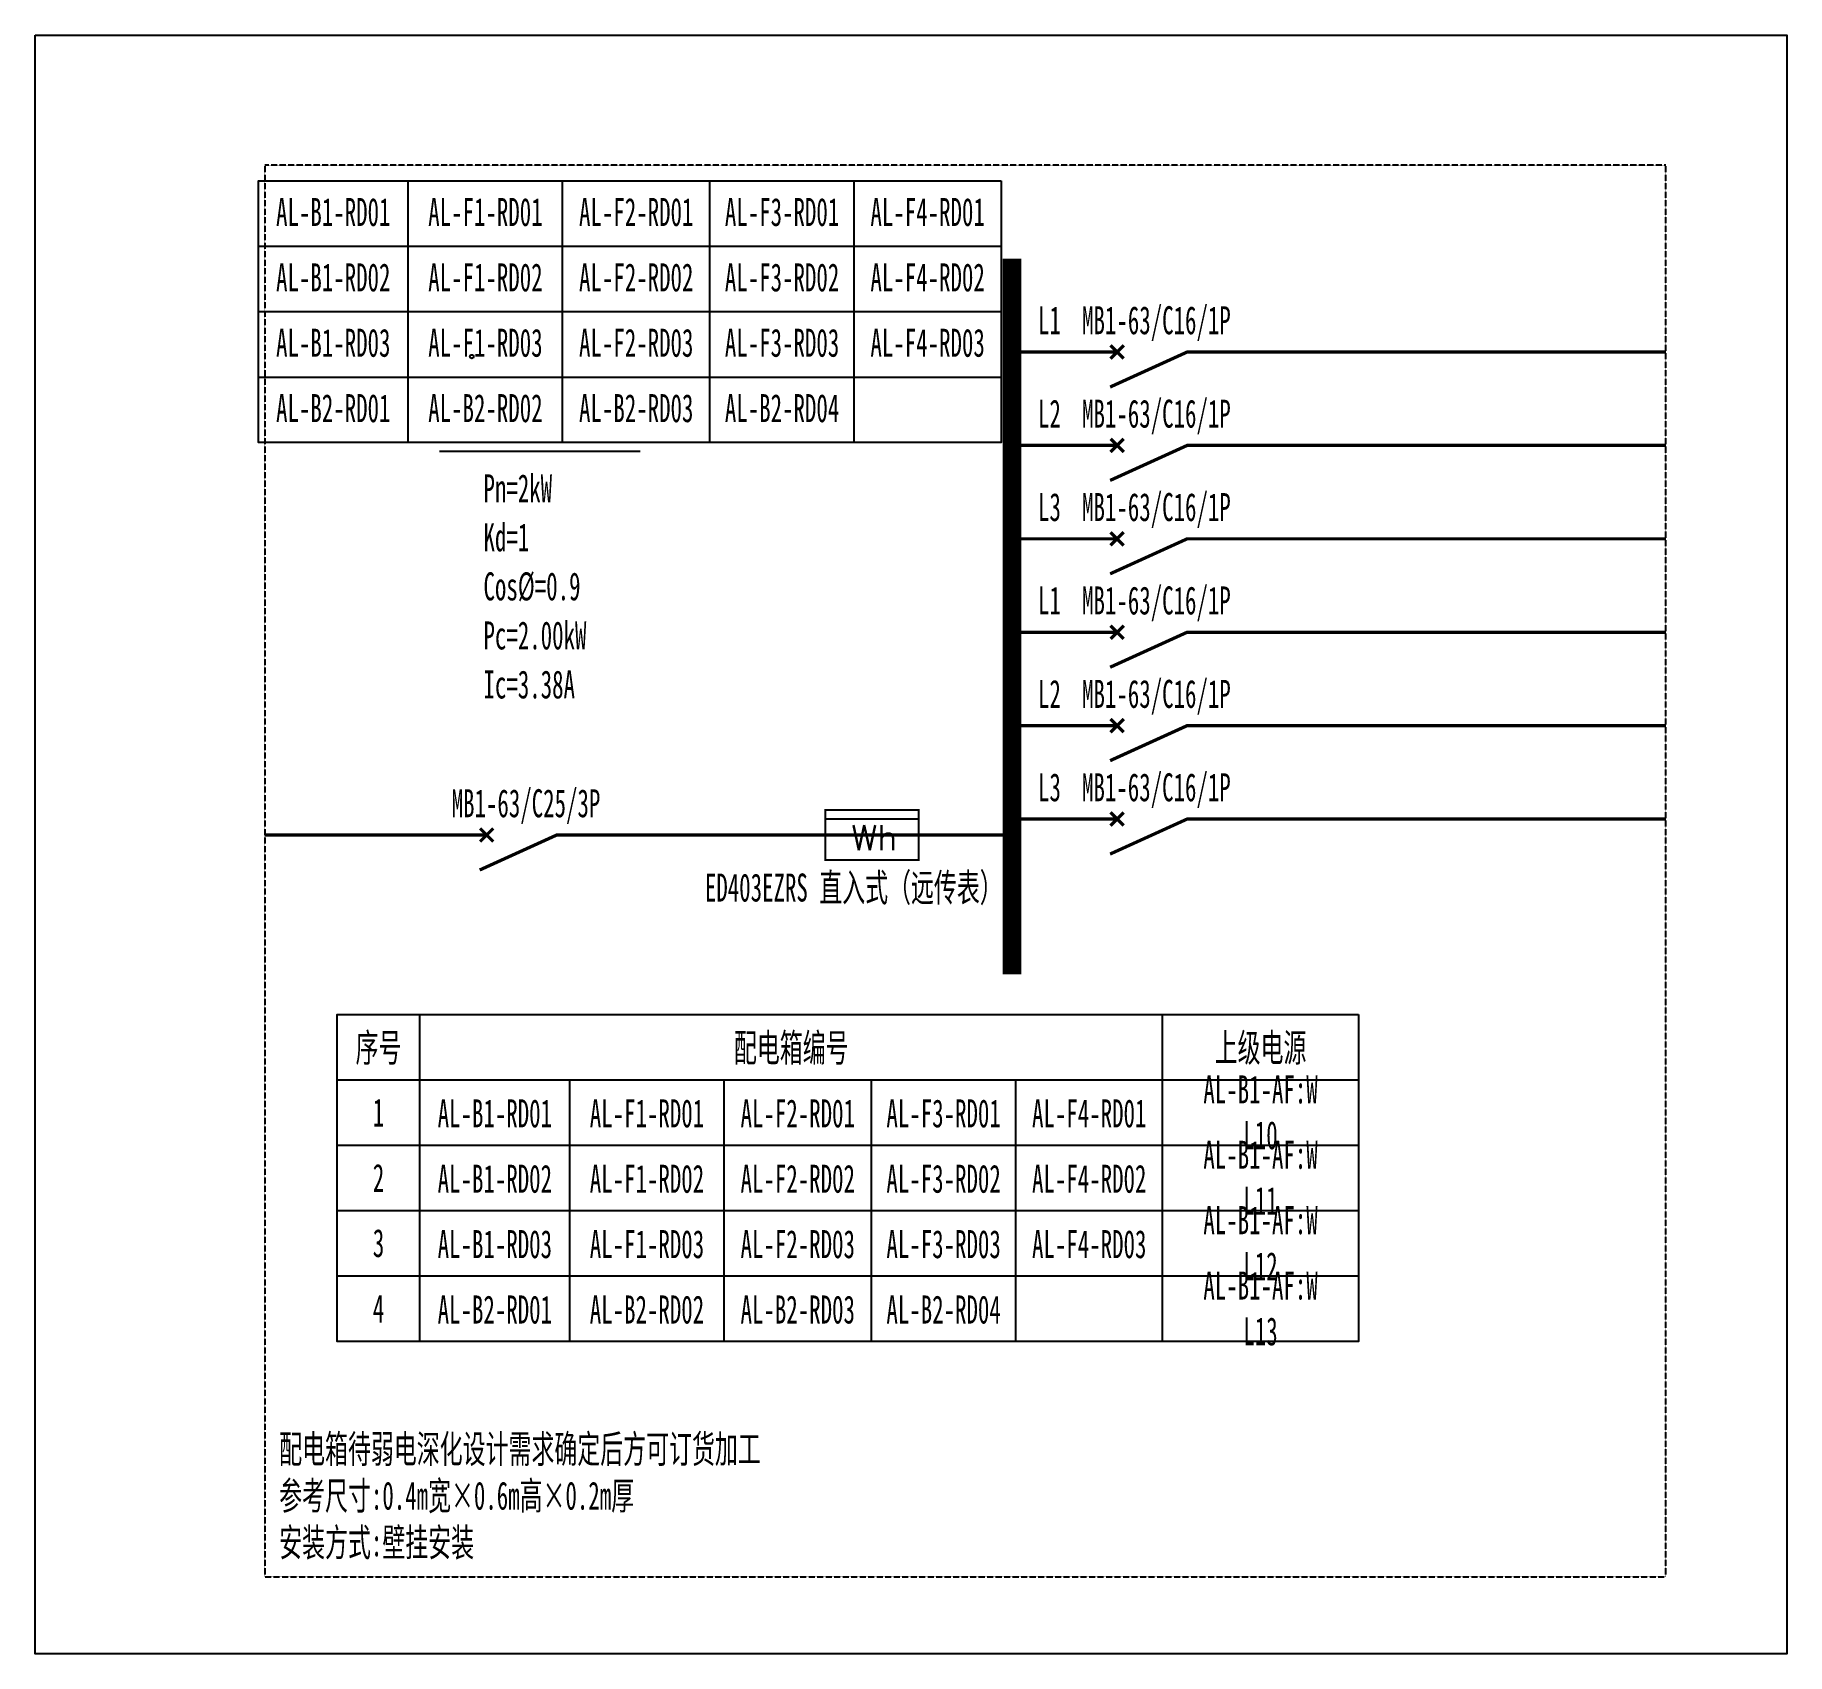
# Model space of a CAD drawing. Extents: x 1654353 to 1658104, y 419144 to 422610.
import ezdxf
from ezdxf.enums import TextEntityAlignment as Align

# ---------------------------------------------------------------- set-up
doc = ezdxf.new("R2010")
doc.units = 0
doc.header["$MEASUREMENT"] = 0
doc.linetypes.add('DASH', pattern=[0.35, 0.25, -0.1])
doc.layers.add('ELEMENT', color=3, linetype='Continuous')
doc.layers.add('系统图', color=1, linetype='Continuous')
doc.styles.add('_SIMPLEX', font='simplex_.ttf', dxfattribs={"width": 0.6})
doc.styles.add('宋体', font='', dxfattribs={"width": 0.8, "height": 3.5})
doc.styles.get('宋体').set_extended_font_data('SimSun')

# ---------------------------------------------------------------- blocks, each defined once
blk = doc.blocks.new('$element$00000497')
at = {"const_width": 0.0233}
for points in [[(0, 0), (0, -0.25)], [(0, -1), (0, -0.75), (-0.25, -0.2)], [(-0.047, -0.297), (0.047, -0.203)], [(-0.047, -0.203), (0.047, -0.297)]]:
    blk.add_lwpolyline(points, dxfattribs=at)
at = {"flags": 9}
blk.add_attdef('S', (0, 0), '', height=0.00000667, dxfattribs=at)
blk = doc.blocks.new('$element$00000492')
blk.add_line((0.173, 0), (0.173, -1))
at = {"const_width": 0.0233}
blk.add_lwpolyline([(-0.267, 0), (0.267, 0), (0.267, -1), (-0.267, -1), (-0.267, 0)], dxfattribs=at)
at = {"style": '_SIMPLEX'}
blk.add_text('Wh', height=0.2667, rotation=270, dxfattribs=at).set_placement((-0.161, -0.281))
at = {"flags": 9}
blk.add_attdef('S', (0, 0), '', height=0.00000667, dxfattribs=at)
blk.add_attdef('S', (0, 0), '', height=0.00000667, dxfattribs=at)
blk.add_attdef('S', (0, 0), '', height=0.00000667, dxfattribs=at)

msp = doc.modelspace()

# ---------------------------------------------------------------- linework, layer by layer
at = {"color": 0, "linetype": 'Continuous'}
for p, q in [((1655151.9, 421738.1), (1655151.9, 422298.1)), ((1655482.7, 421738.1), (1655482.7, 422298.1)), ((1655797.7, 421738.1), (1655797.7, 422298.1)), ((1656107.2, 421738.1), (1656107.2, 422298.1)), ((1654831.2, 422158.1), (1656421.3, 422158.1)), ((1654831.2, 422018.1), (1656421.3, 422018.1)), ((1654831.2, 421878.1), (1656421.3, 421878.1)), ((1655177.1, 419813.3), (1655177.1, 420513.3)), ((1656767.2, 419813.3), (1656767.2, 420513.3)), ((1654999.7, 420373.3), (1657186.9, 420373.3)), ((1655497.8, 419813.3), (1655497.8, 420373.3)), ((1655828.6, 419813.3), (1655828.6, 420373.3)), ((1656143.7, 419813.3), (1656143.7, 420373.3)), ((1656453.2, 419813.3), (1656453.2, 420373.3)), ((1654999.7, 420233.3), (1657186.9, 420233.3)), ((1654999.7, 420093.3), (1657186.9, 420093.3)), ((1654999.7, 419953.3), (1657186.9, 419953.3))]:
    msp.add_line(p, q, dxfattribs=at)
at = {"color": 0}
msp.add_line((1655219.2, 421719.7), (1655648.3, 421719.7), dxfattribs=at)
at = {"color": 0, "linetype": 'DASH'}
msp.add_lwpolyline([(1654845, 419309.2), (1657845, 419309.2), (1657845, 422331.7), (1654845, 422331.7)], close=True, dxfattribs=at)
at = {"color": 0, "linetype": 'Continuous'}
for points in [[(1656421.3, 422298.1), (1656421.3, 421738.1), (1654831.2, 421738.1), (1654831.2, 422298.1), (1656421.3, 422298.1)], [(1657186.9, 420513.3), (1657186.9, 419813.3), (1654999.7, 419813.3), (1654999.7, 420513.3), (1657186.9, 420513.3)]]:
    msp.add_lwpolyline(points, dxfattribs=at)
at = {"color": 0}
for points, const_width in [([(1656445, 422131.7), (1656445, 420599)], 40), ([(1656444.9, 421931.7), (1656594.9, 421931.7)], 7), ([(1656445, 421931.7), (1656595, 421931.7)], 7), ([(1656894.9, 421931.7), (1657845, 421931.7)], 7), ([(1656895, 421931.7), (1657845, 421931.7)], 7), ([(1656444.9, 421731.7), (1656594.9, 421731.7)], 7), ([(1656445, 421731.7), (1656595, 421731.7)], 7), ([(1656894.9, 421731.7), (1657845, 421731.7)], 7), ([(1656444.9, 421531.7), (1656594.9, 421531.7)], 7), ([(1656444.9, 421531.7), (1656594.9, 421531.7)], 7), ([(1656894.9, 421531.7), (1657845, 421531.7)], 7), ([(1656895, 421531.7), (1657845, 421531.7)], 7), ([(1656444.9, 421331.7), (1656594.9, 421331.7)], 7), ([(1656445, 421331.7), (1656595, 421331.7)], 7), ([(1656894.9, 421331.7), (1657845, 421331.7)], 7), ([(1656444.9, 421131.7), (1656594.9, 421131.7)], 7), ([(1656445, 421131.7), (1656595, 421131.7)], 7), ([(1656894.9, 421131.7), (1657845, 421131.7)], 7), ([(1656894.9, 421131.7), (1657845, 421131.7)], 7), ([(1656444.9, 420931.7), (1656594.9, 420931.7)], 7), ([(1656444.9, 420931.7), (1656594.9, 420931.7)], 7), ([(1656894.9, 420931.7), (1657845, 420931.7)], 7), ([(1654845, 420897.5), (1655245, 420897.5)], 7), ([(1655545, 420897.5), (1656445, 420897.5)], 7)]:
    msp.add_lwpolyline(points, dxfattribs=dict(at, const_width=const_width))
at = {"color": 0, "linetype": 'Continuous'}
msp.add_circle((1655288, 421921.9), 4, dxfattribs=at)
at = {"layer": '系统图'}
msp.add_lwpolyline([(1654353, 422610.4), (1658104.2, 422610.4), (1658104.2, 419144), (1654353, 419144)], close=True, dxfattribs=at)

# ---------------------------------------------------------------- block references
at = {"color": 0, "xscale": 300, "yscale": 300, "zscale": 300, "rotation": 90}
for p in [(1656594.9, 421931.7), (1656595, 421931.7), (1656594.9, 421731.7), (1656595, 421731.7), (1656594.9, 421531.7), (1656594.9, 421531.7), (1656594.9, 421331.7), (1656595, 421331.7), (1656594.9, 421131.7), (1656595, 421131.7), (1656594.9, 420931.7), (1656594.9, 420931.7), (1655245, 420897.5)]:
    msp.add_blockref('$element$00000497', p, dxfattribs=at)
at = {"layer": 'ELEMENT', "xscale": 200, "yscale": 200, "zscale": 200, "rotation": 90}
msp.add_blockref('$element$00000492', (1656045, 420897.5), dxfattribs=at)

# ---------------------------------------------------------------- texts
at = {"color": 0, "style": '宋体', "width": 0.6}
for s, p in [('AL-B1-RD01', (1654991.5, 422231)), ('AL-F1-RD01', (1655317.3, 422231)), ('AL-F2-RD01', (1655640.2, 422231)), ('AL-F3-RD01', (1655952.5, 422231)), ('AL-F4-RD01', (1656264.2, 422231)), ('AL-B1-RD02', (1654991.5, 422091)), ('AL-F1-RD02', (1655317.3, 422091)), ('AL-F2-RD02', (1655640.2, 422091)), ('AL-F3-RD02', (1655952.5, 422091)), ('AL-F4-RD02', (1656264.2, 422091)), ('AL-B1-RD03', (1654991.5, 421951)), ('AL-F1-RD03', (1655317.3, 421951)), ('AL-F2-RD03', (1655640.2, 421951)), ('AL-F3-RD03', (1655952.5, 421951)), ('AL-F4-RD03', (1656264.2, 421951)), ('AL-B2-RD01', (1654991.5, 421811)), ('AL-B2-RD02', (1655317.3, 421811)), ('AL-B2-RD03', (1655640.2, 421811)), ('AL-B2-RD04', (1655952.5, 421811)), ('序号', (1655088.4, 420443.3)), ('配电箱编号', (1655972.2, 420443.3)), ('上级电源', (1656977, 420443.3)), ('AL-B1-AF:W', (1656977, 420352.3)), ('1', (1655088.4, 420303.3)), ('AL-B1-RD01', (1655337.5, 420301)), ('AL-F1-RD01', (1655663.2, 420301)), ('AL-F2-RD01', (1655986.1, 420301)), ('AL-F3-RD01', (1656298.4, 420301)), ('AL-F4-RD01', (1656610.2, 420301)), ('L10', (1656977, 420254.3)), ('AL-B1-AF:W', (1656977, 420212.3)), ('2', (1655088.4, 420163.3)), ('AL-B1-RD02', (1655337.5, 420161)), ('AL-F1-RD02', (1655663.2, 420161)), ('AL-F2-RD02', (1655986.1, 420161)), ('AL-F3-RD02', (1656298.4, 420161)), ('AL-F4-RD02', (1656610.2, 420161)), ('L11', (1656977, 420114.3)), ('AL-B1-AF:W', (1656977, 420072.3)), ('3', (1655088.4, 420023.3)), ('AL-B1-RD03', (1655337.5, 420021)), ('AL-F1-RD03', (1655663.2, 420021)), ('AL-F2-RD03', (1655986.1, 420021)), ('AL-F3-RD03', (1656298.4, 420021)), ('AL-F4-RD03', (1656610.2, 420021)), ('L12', (1656977, 419974.3)), ('AL-B1-AF:W', (1656977, 419932.3)), ('4', (1655088.4, 419883.3)), ('AL-B2-RD01', (1655337.5, 419881)), ('AL-B2-RD02', (1655663.2, 419881)), ('AL-B2-RD03', (1655986.1, 419881)), ('AL-B2-RD04', (1656298.4, 419881)), ('L13', (1656977, 419834.3))]:
    msp.add_text(s, height=60, dxfattribs=at).set_placement(p, align=Align.MIDDLE)
for s, p in [('L1', (1656525, 421951.7)), ('L2', (1656525, 421751.7)), ('L3', (1656525, 421551.7)), ('L1', (1656525, 421351.7)), ('L2', (1656525, 421151.7)), ('L3', (1656525, 420951.7))]:
    msp.add_text(s, height=60, dxfattribs=at).set_placement(p, align=Align.BOTTOM_CENTER)
at = {"color": 4, "linetype": 'ByBlock', "style": '宋体', "width": 0.6}
for p in [(1656594.9, 421951.7), (1656594.9, 421751.7), (1656594.9, 421551.7), (1656594.9, 421351.7), (1656594.9, 421151.7), (1656594.8, 420951.7)]:
    msp.add_text('MB1-63/C16/1P', height=60, dxfattribs=at).set_placement(p, align=Align.BOTTOM_LEFT)
at = {"color": 0, "style": '宋体', "width": 0.6}
for s, p in [('Pn=2kW', (1655313.2, 421669.9)), ('Kd=1', (1655313.2, 421564.9)), ('Cos%%C=0.9', (1655313.2, 421459.9)), ('Pc=2.00kW', (1655313.2, 421354.9)), ('Ic=3.38A', (1655313.2, 421249.9))]:
    msp.add_text(s, height=60, dxfattribs=at).set_placement(p, align=Align.TOP_LEFT)
at = {"color": 2, "style": '宋体', "width": 0.6}
msp.add_text('MB1-63/C25/3P', height=60, dxfattribs=at).set_placement((1655245, 420917.5), align=Align.BOTTOM_LEFT)
msp.add_text('ED403EZRS 直入式（远传表）', height=60, dxfattribs=at).set_placement((1656106.1, 420815), align=Align.TOP_CENTER)
at = {"color": 0, "style": '宋体', "width": 0.6}
for s, p in [('配电箱待弱电深化设计需求确定后方可订货加工', (1654875.7, 419552.9)), ('参考尺寸:0.4m宽×0.6m高×0.2m厚', (1654875.7, 419452.9)), ('安装方式:壁挂安装', (1654875.7, 419352.9))]:
    msp.add_text(s, height=60, dxfattribs=at).set_placement(p)

doc.saveas('drawing.dxf')
